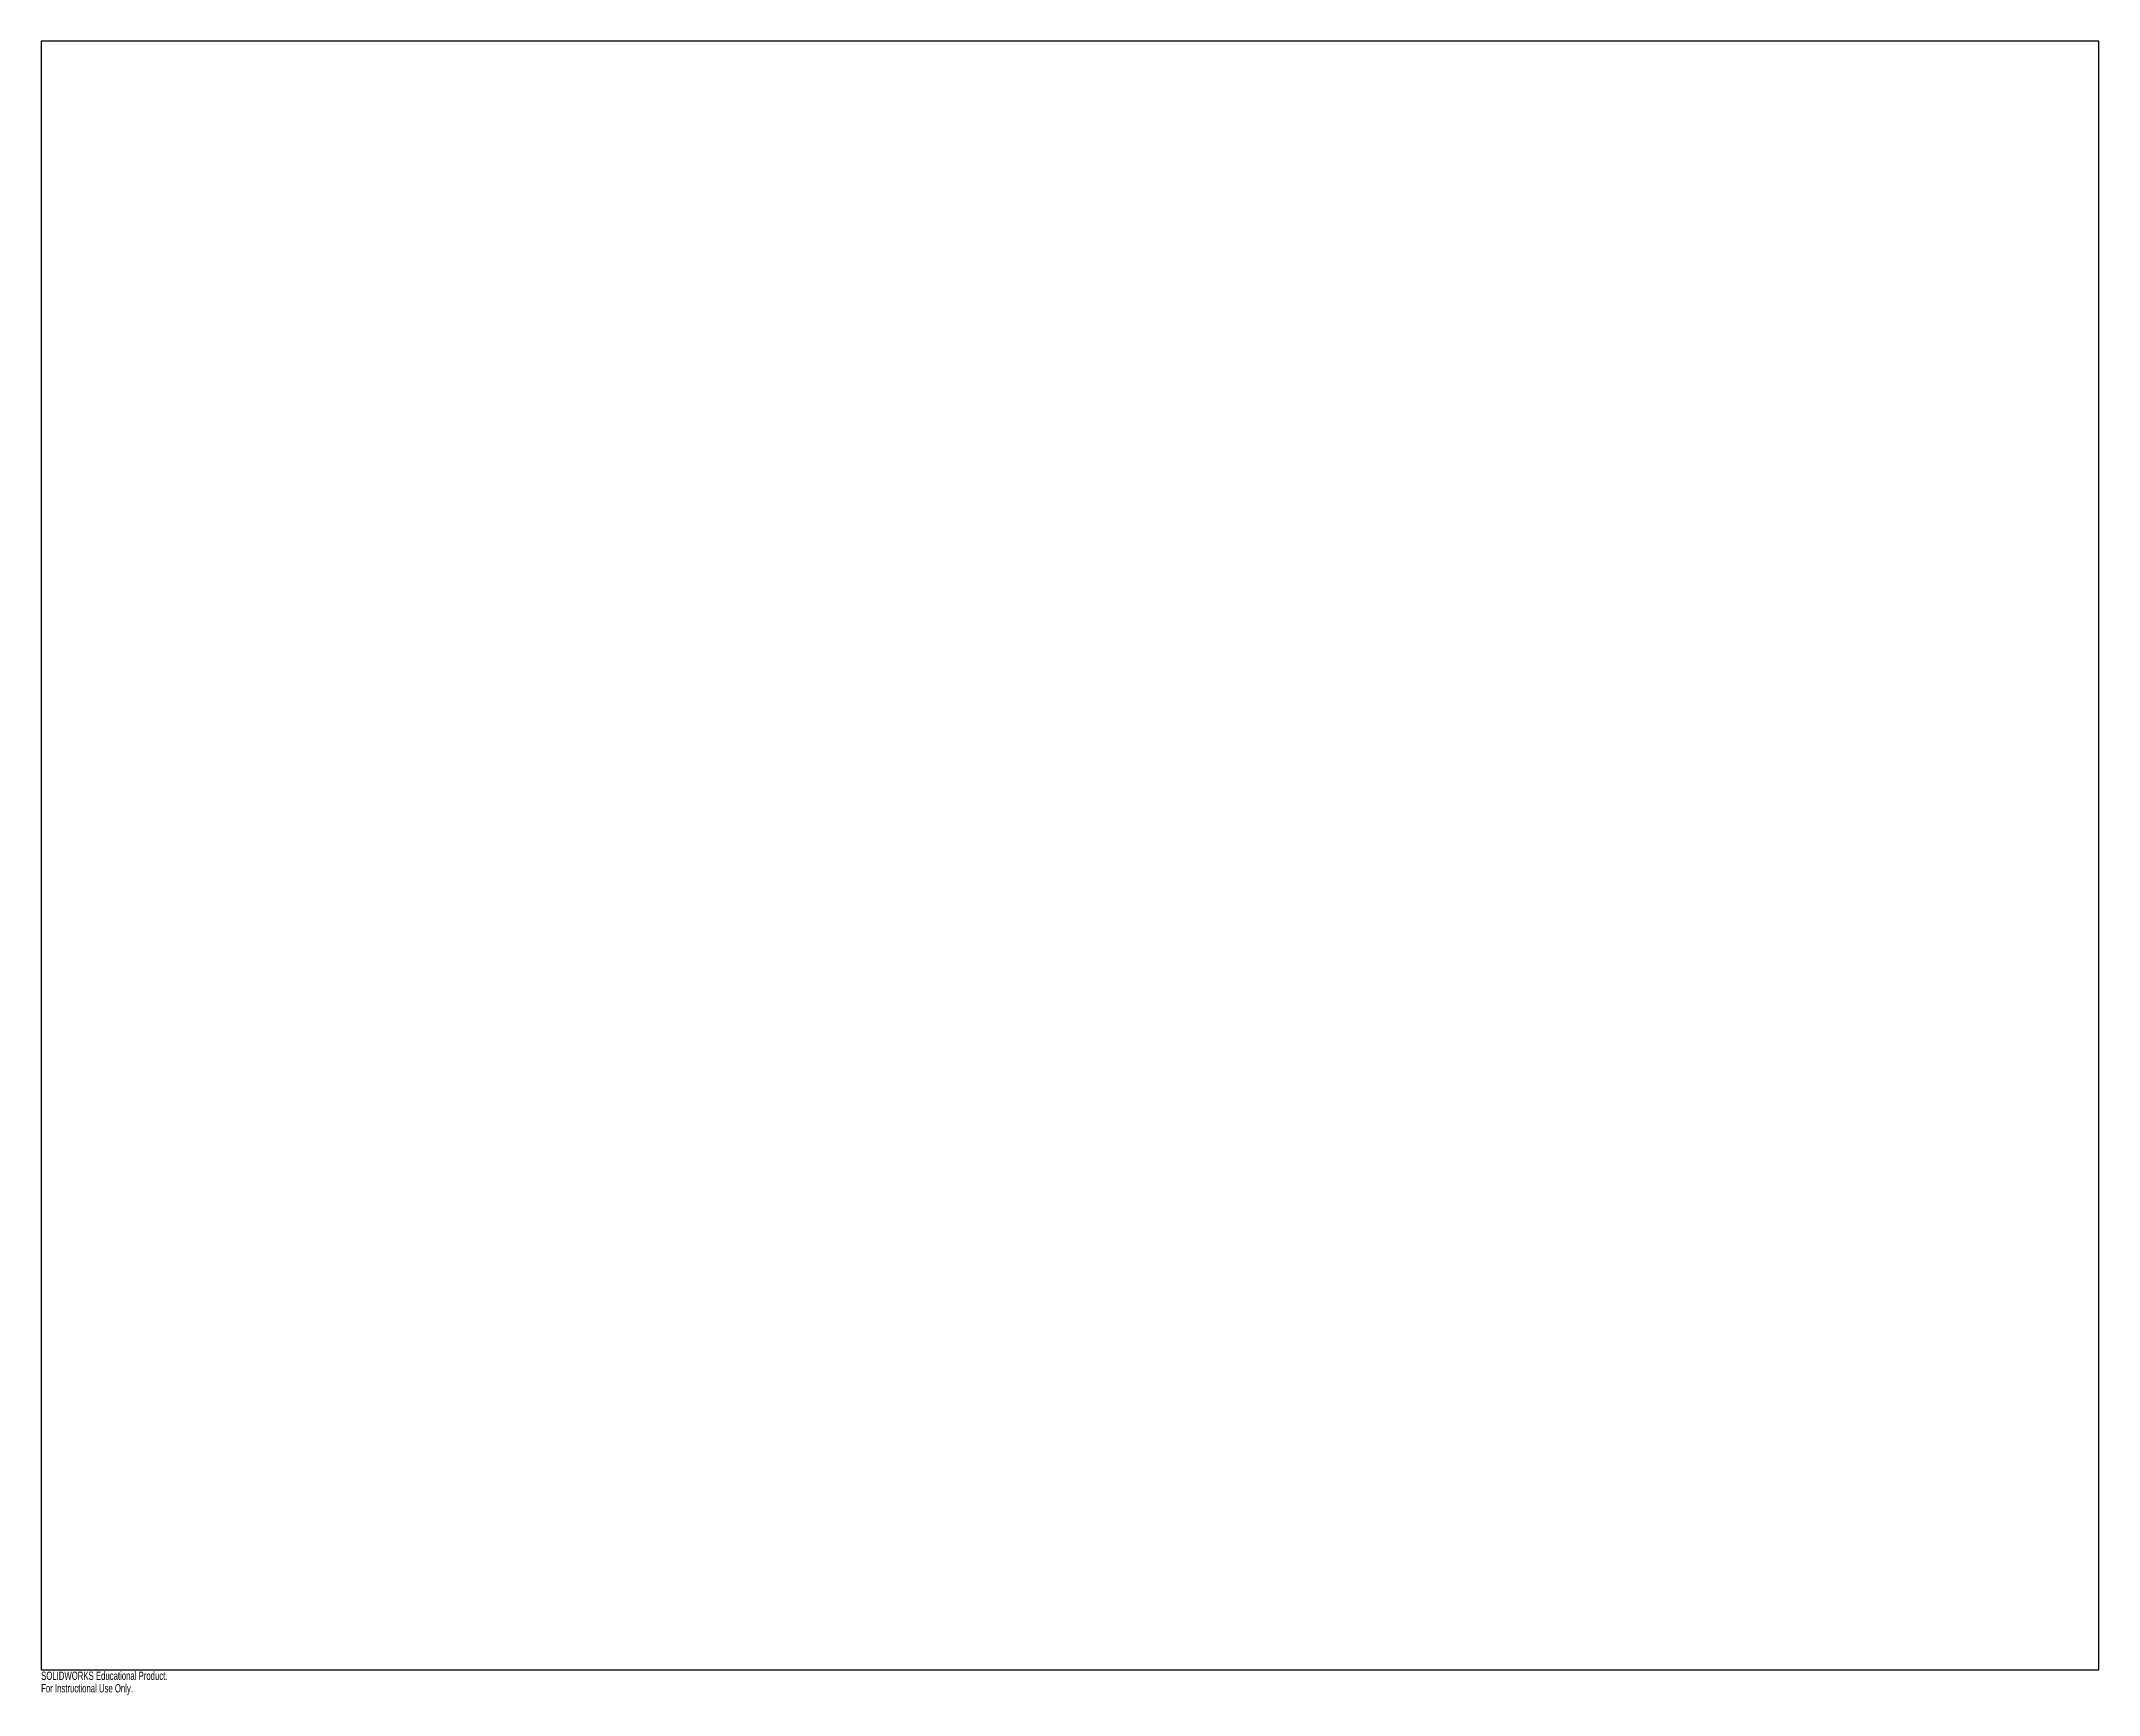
# Model space of a CAD drawing. Header units: millimetres. Extents: x -600 to 600, y -490 to 475.
import ezdxf

# ---------------------------------------------------------------- set-up
doc = ezdxf.new("R2010")
doc.units = ezdxf.units.MM
doc.styles.add('SLDTEXTSTYLE0', font='TXT', dxfattribs={"width": 0.7})

msp = doc.modelspace()

# ---------------------------------------------------------------- linework, layer by layer
at = {"color": 7, "linetype": 'Continuous', "lineweight": 25}
for p, q in [((600, 475), (-600, 475)), ((-600, 475), (-600, -475)), ((600, -475), (600, 475)), ((-600, -475), (600, -475))]:
    msp.add_line(p, q, dxfattribs=at)

# ---------------------------------------------------------------- texts
at = {"color": 7, "linetype": 'Continuous', "char_height": 4.834, "attachment_point": 1, "style": 'SLDTEXTSTYLE0'}
for s, insert in [('SOLIDWORKS Educational Product.', (-600, -476)), ('For Instructional Use Only.', (-600, -483.3))]:
    msp.add_mtext(s, dxfattribs=dict(at, insert=insert))

doc.saveas('drawing.dxf')
